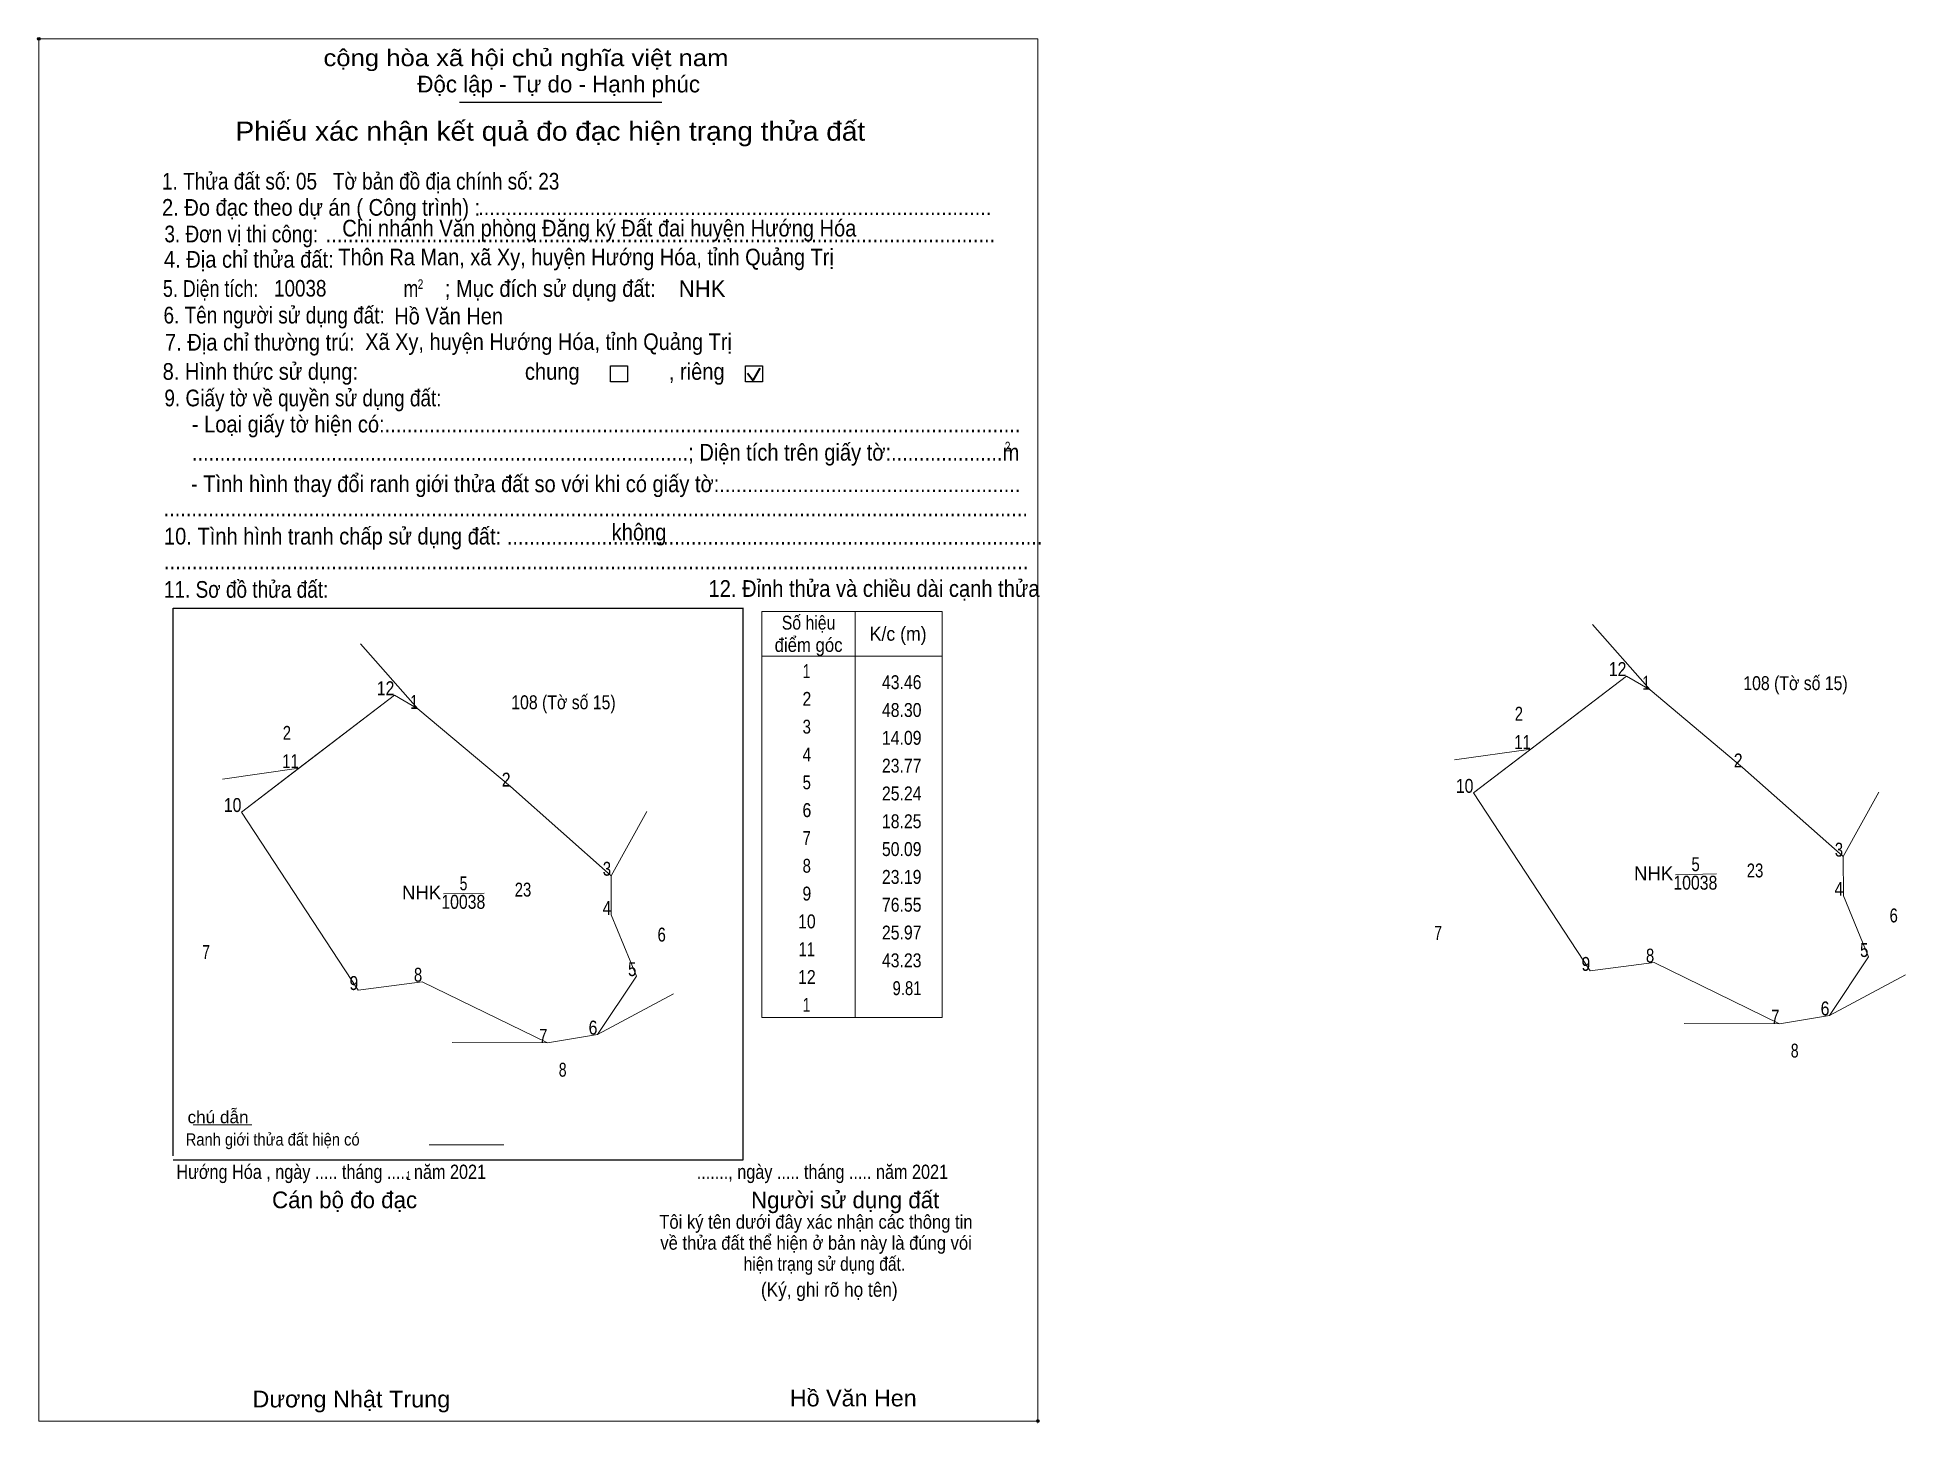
# Model space of a CAD drawing. Header units: metres. Extents: x 549677 to 550348, y 1817712 to 1818211.
import ezdxf
from ezdxf.enums import TextEntityAlignment as Align

# ---------------------------------------------------------------- set-up
doc = ezdxf.new("R2010")
doc.units = ezdxf.units.M
doc.header["$LTSCALE"] = 2
doc.header["$PDMODE"] = 32
doc.header["$PDSIZE"] = 1
for name, color, linetype, lineweight in [('1', 7, 'Continuous', 13), ('10', 7, 'Continuous', 13), ('17', 7, 'Continuous', 13), ('2', 7, 'Continuous', 25), ('32', 7, 'Continuous', 13), ('6', 7, 'Continuous', 13), ('63', 7, 'Continuous', 13)]:
    doc.layers.add(name, color=color, linetype=linetype, lineweight=lineweight)

msp = doc.modelspace()

# ---------------------------------------------------------------- linework, layer by layer
at = {"layer": '1'}
for points in [[(550256.49, 1817976.08), (550289.78, 1817948.14), (550325.92, 1817916.09), (550326, 1817902), (550335, 1817880), (550321, 1817859), (550303, 1817856), (550258, 1817878), (550235, 1817875), (550193, 1817939), (550213.64, 1817954.76), (550248, 1817981)], [(549813.5, 1817969.2), (549846.79, 1817941.26), (549882.93, 1817909.21), (549883.01, 1817895.12), (549892.01, 1817873.12), (549878.01, 1817852.12), (549860.01, 1817849.12), (549815.01, 1817871.12), (549792.01, 1817868.12), (549750.01, 1817932.12), (549770.65, 1817947.88), (549805.01, 1817974.12)]]:
    msp.add_lwpolyline(points, close=True, dxfattribs=at)
at = {"layer": '10'}
for p, q in [((550256.49, 1817976.08), (550235.83, 1817999.51)), ((549813.5, 1817969.2), (549792.84, 1817992.63)), ((550186.16, 1817950.84), (550213.64, 1817954.76)), ((549743.17, 1817943.96), (549770.65, 1817947.88)), ((550325.92, 1817916.09), (550338.81, 1817939.2)), ((549882.93, 1817909.21), (549895.82, 1817932.32)), ((550321, 1817859), (550348.4, 1817873.62)), ((549878.01, 1817852.12), (549905.41, 1817866.74)), ((550268.74, 1817856.13), (550303, 1817856)), ((549825.75, 1817849.25), (549860.01, 1817849.12))]:
    msp.add_line(p, q, dxfattribs=at)
at = {"layer": '17'}
msp.add_line((549732.62, 1817819.66), (549753.8, 1817819.66), dxfattribs=at)
at = {"layer": '2'}
for p, q in [((549828.46, 1818187.31), (549901.12, 1818187.31)), ((549725.45, 1818005.44), (549930.3, 1818005.44)), ((549725.45, 1817808.55), (549725.45, 1818005.44)), ((549930.3, 1817806.94), (549725.45, 1817806.94))]:
    msp.add_line(p, q, dxfattribs=at)
at = {"layer": '2', "lineweight": 35}
for p, q in [((549934.01, 1818087.27), (549936.5, 1818091.72)), ((549931.97, 1818089.93), (549934.01, 1818087.27))]:
    msp.add_line(p, q, dxfattribs=at)
at = {"layer": '2', "lineweight": 13}
msp.add_lwpolyline([(549677.14, 1818210.1), (550036.42, 1818210.1), (550036.42, 1817713.18), (549677.14, 1817713.18)], close=True, dxfattribs=at)
at = {"layer": '2'}
for points in [[(549882.71, 1818092.49), (549888.88, 1818092.49), (549888.88, 1818086.74), (549882.71, 1818086.74)], [(549931.26, 1818092.49), (549937.43, 1818092.49), (549937.43, 1818086.74), (549931.26, 1818086.74)]]:
    msp.add_lwpolyline(points, close=True, dxfattribs=at)
for p in [(549677.14, 1818210.1), (550036.41, 1817713.18)]:
    msp.add_point(p, dxfattribs=at)
at = {"layer": '32'}
for points in [[(550326, 1817902), (550335, 1817880), (550321, 1817859), (550303, 1817856), (550258, 1817878), (550235, 1817875), (550193, 1817939), (550248, 1817981)], [(550326, 1817902), (550325.92, 1817916.09), (550289.78, 1817948.14), (550256.49, 1817976.08), (550248, 1817981)], [(549883.01, 1817895.12), (549892.01, 1817873.12), (549878.01, 1817852.12), (549860.01, 1817849.12), (549815.01, 1817871.12), (549792.01, 1817868.12), (549750.01, 1817932.12), (549805.01, 1817974.12)], [(549883.01, 1817895.12), (549882.93, 1817909.21), (549846.79, 1817941.26), (549813.5, 1817969.2), (549805.01, 1817974.12)]]:
    msp.add_lwpolyline(points, dxfattribs=at)
at = {"layer": '6'}
msp.add_line((549817.56, 1817812.52), (549844.32, 1817812.52), dxfattribs=at)
at = {"layer": '63', "lineweight": 25}
msp.add_line((549930.3, 1818005.46), (549930.3, 1817806.94), dxfattribs=at)
at = {"layer": '63'}
for p, q in [((549970.74, 1818004.19), (549970.74, 1817858.19)), ((549970.74, 1818004.19), (549970.74, 1817858.19)), ((549937.14, 1817988.19), (550001.94, 1817988.19)), ((550265.69, 1817909.58), (550280.34, 1817909.86)), ((549822.7, 1817902.7), (549837.35, 1817902.98))]:
    msp.add_line(p, q, dxfattribs=at)
msp.add_lwpolyline([(549937.14, 1818004.19), (550001.94, 1818004.19), (550001.94, 1817858.19), (549937.14, 1817858.19)], close=True, dxfattribs=at)

# ---------------------------------------------------------------- texts
at = {"layer": '1', "width": 0.65}
msp.add_text('1', height=3.169, dxfattribs=at).set_placement((549810.135, 1817799.84), align=Align.CENTER)
at = {"layer": '10'}
for p in [(550257.795, 1817907.55), (549814.8, 1817900.67)]:
    msp.add_text('NHK', height=5, dxfattribs=at).set_placement(p, align=Align.CENTER)
for s, width, p in [('5', 0.8, (550272.875, 1817910.85)), ('23', 0.8, (550294.25, 1817908.6)), ('5', 0.75, (549829.875, 1817903.97)), ('23', 0.8, (549851.255, 1817901.72)), ('10038', 0.85, (550272.785, 1817904.2)), ('10038', 0.85, (549829.79, 1817897.32))]:
    msp.add_text(s, height=5, dxfattribs=dict(at, width=width)).set_placement(p, align=Align.CENTER)
at = {"layer": '2'}
for s, height, width, p in [('cộng hòa xã hội chủ nghĩa việt nam', 5.997, 1.15, (549779.52, 1818200.26)), ('1. Thửa đất số: 05   Tờ bản đồ địa chính số: 23', 6, 0.85, (549721.46, 1818155.89)), ('2. Đo đạc theo dự án ( Công trình) : ', 6, 0.9, (549721.46, 1818146.48)), ('Chi nhánh Văn phòng Đăng ký Đất đai huyện Hướng Hóa', 5.995, 0.9, (549786.28, 1818139.02)), ('............................................................................................', 6, 0.9, (549835.12, 1818146.7)), ('3. Đơn vị thi công:', 6, 0.85, (549722.32, 1818136.92)), ('4. Địa chỉ thửa đất:', 6, 0.9, (549722.16, 1818127.8)), ('........................................................................................................................', 6, 0.9, (549780.3, 1818136.92)), ('Thôn Ra Man, xã Xy, huyện Hướng Hóa, tỉnh Quảng Trị', 5.96, 0.9, (549784.87, 1818128.66)), ('5. Diện tích:', 6, 0.8, (549721.8, 1818117.32)), ('10038', 5.96, 0.85, (549761.74, 1818117.42)), ('m', 5.997, 0.8, (549808.28, 1818117.32)), ('2', 3.426, 0.8, (549813.38, 1818120.19)), ('; Mục đích sử dụng đất:', 5.997, 0.9, (549823.12, 1818117.32)), ('6. Tên người sử dụng đất:', 6, 0.85, (549722, 1818107.74)), ('Hồ Văn Hen', 5.96, 0.9, (549804.98, 1818107.41)), ('7. Địa chỉ thường trú:', 6, 0.9, (549722.53, 1818098)), ('Xã Xy, huyện Hướng Hóa, tỉnh Quảng Trị', 5.957, 0.9, (549794.52, 1818098.22)), ('8. Hình thức sử dụng:', 6, 0.9, (549721.68, 1818087.5)), ('chung                , riêng', 5.997, 0.9, (549851.95, 1818087.5)), ('9. Giấy tờ về quyền sử dụng đất:', 6, 0.85, (549722.32, 1818077.96)), ('     - Loại giấy tờ hiện có:..................................................................................................................', 5.997, 0.9, (549722.16, 1818068.58)), ('     .........................................................................................; Diện tích trên giấy tờ:....................m', 5.997, 0.9, (549722.16, 1818058.44)), ('2', 3.426, 0.8, (550024.5, 1818061.78)), ('     - Tình hình thay đổi ranh giới thửa đất so với khi có giấy tờ:......................................................', 5.997, 0.9, (549721.86, 1818047.11)), ('...........................................................................................................................................................', 5.997, 0.9, (549722, 1818038.42)), ('10. Tình hình tranh chấp sử dụng đất: ................................................................................................', 6, 0.9, (549722.16, 1818028.28)), ('không', 5.997, 0.9, (549883.15, 1818029.74)), ('...........................................................................................................................................................', 5.997, 0.9, (549722.16, 1818019.4)), ('11. Sơ đồ thửa đất:', 6, 0.85, (549722.16, 1818009.14)), ('12. Đỉnh thửa và chiều dài cạnh thửa', 6.008, 0.9, (549917.96, 1818009.46)), ('Hướng Hóa , ngày ..... tháng ..... năm 2021', 5.125, 0.85, (549726.62, 1817800.22)), ('......., ngày ..... tháng ..... năm 2021', 5.125, 0.85, (549913.74, 1817800.22)), ('(Ký, ghi rõ họ tên)', 5.14, 0.9, (549936.8, 1817757.86)), ('Dương Nhật Trung', 6.003, 1.05, (549753.96, 1817718.08)), ('Hồ Văn Hen', 5.96, 1.05, (549947.22, 1817718.44))]:
    msp.add_text(s, height=height, dxfattribs=dict(at, width=width)).set_placement(p)
for s, height, p in [('Độc lập - Tự do - Hạnh phúc', 5.997, (549813.26, 1818190.81)), ('NHK', 5.957, (549907.24, 1818117.28)), ('Cán bộ đo đạc', 5.997, (549761.02, 1817789.68)), ('Người sử dụng đất', 5.997, (549933.24, 1817789.68))]:
    msp.add_text(s, height=height, dxfattribs=at).set_placement(p)
for s, height, width, p in [('Phiếu xác nhận kết quả đo đạc hiện trạng thửa đất', 6.852, 1.1, (549861.09, 1818173.46)), ('Tôi ký tên dưới đây xác nhận các thông tin', 4.954, 0.9, (549956.575, 1817782.32)), ('về thửa đất thể hiện ở bản này là đúng vói', 4.954, 0.9, (549956.64, 1817774.76)), ('hiện trạng sử dụng đất.', 4.943, 0.85, (549959.65, 1817767.2))]:
    msp.add_text(s, height=height, dxfattribs=dict(at, width=width)).set_placement(p, align=Align.CENTER)
msp.add_text('.', height=1.713, dxfattribs=at).set_placement((550036.376, 1817712.24), align=Align.CENTER)
at = {"layer": '6'}
for s, width, p in [('chú dẫn', 1.05, (549730.64, 1817820.24)), ('Ranh giới thửa đất hiện có ', 0.9, (549729.98, 1817812.21))]:
    msp.add_text(s, height=4.391, dxfattribs=dict(at, width=width)).set_placement(p)
at = {"layer": '63'}
for s, width, p in [('Số hiệu', 0.85, (549953.935, 1817997.69)), ('K/c (m)', 0.95, (549986.145, 1817993.69)), ('điểm góc', 0.9, (549953.945, 1817989.69)), (' 1', 0.75, (549952.54, 1817980.29)), ('108 (Tờ số 15)', 0.85, (550308.795, 1817975.95)), ('108 (Tờ số 15)', 0.85, (549865.805, 1817969.07)), (' 2', 0.85, (549952.54, 1817970.29)), (' 3', 0.8, (549952.545, 1817960.29)), ('2', 0.8, (550209.35, 1817964.95)), ('2', 0.8, (549766.36, 1817958.07)), (' 4', 0.85, (549952.54, 1817950.29)), (' 5', 0.8, (549952.545, 1817940.29)), (' 6', 0.85, (549952.545, 1817930.29)), (' 7', 0.8, (549952.54, 1817920.29)), (' 8', 0.8, (549952.54, 1817910.29)), (' 9', 0.85, (549952.54, 1817900.29)), ('6', 0.8, (550344.115, 1817892.43)), ('6', 0.8, (549901.125, 1817885.55)), (' 10', 0.85, (549952.535, 1817890.29)), ('7', 0.75, (550180.29, 1817886.16)), ('7', 0.75, (549737.3, 1817879.28)), (' 11', 0.8, (549952.535, 1817880.29)), (' 12', 0.85, (549952.545, 1817870.29)), (' 1', 0.75, (549952.54, 1817860.29)), ('8', 0.75, (550308.51, 1817843.85)), ('8', 0.75, (549865.52, 1817836.97))]:
    msp.add_text(s, height=5, dxfattribs=dict(at, width=width)).set_placement(p, align=Align.CENTER)
for s, width, p in [(' 12', 0.85, (550248, 1817981)), (' 12', 0.85, (549805.01, 1817974.12)), ('43.46', 0.85, (549994.54, 1817976.29)), (' 1', 0.75, (550256.49, 1817976.08)), (' 1', 0.75, (549813.5, 1817969.2)), ('48.30', 0.85, (549994.54, 1817966.29)), ('14.09', 0.85, (549994.54, 1817956.29)), (' 11', 0.8, (550213.64, 1817954.76)), (' 11', 0.8, (549770.65, 1817947.88)), ('23.77', 0.85, (549994.54, 1817946.29)), (' 2', 0.85, (550289.78, 1817948.14)), (' 2', 0.85, (549846.79, 1817941.26)), (' 10', 0.85, (550193, 1817939)), (' 10', 0.85, (549750.01, 1817932.12)), ('25.24', 0.85, (549994.54, 1817936.29)), ('18.25', 0.85, (549994.54, 1817926.29)), ('50.09', 0.85, (549994.54, 1817916.29)), (' 3', 0.8, (550325.92, 1817916.09)), (' 3', 0.8, (549882.93, 1817909.21)), ('23.19', 0.85, (549994.54, 1817906.29)), (' 4', 0.85, (550326, 1817902)), (' 4', 0.85, (549883.01, 1817895.12)), ('76.55', 0.85, (549994.54, 1817896.29)), ('25.97', 0.85, (549994.54, 1817886.29)), (' 5', 0.8, (550335, 1817880)), (' 5', 0.8, (549892.01, 1817873.12)), ('43.23', 0.85, (549994.54, 1817876.29)), (' 9', 0.85, (550235, 1817875)), (' 8', 0.8, (550258, 1817878)), (' 9', 0.85, (549792.01, 1817868.12)), (' 8', 0.8, (549815.01, 1817871.12)), ('9.81', 0.8, (549994.54, 1817866.29)), (' 6', 0.85, (550321, 1817859)), (' 6', 0.85, (549878.01, 1817852.12)), (' 7', 0.8, (550303, 1817856)), (' 7', 0.8, (549860.01, 1817849.12))]:
    msp.add_text(s, height=5, dxfattribs=dict(at, width=width)).set_placement(p, align=Align.RIGHT)

doc.saveas('drawing.dxf')
